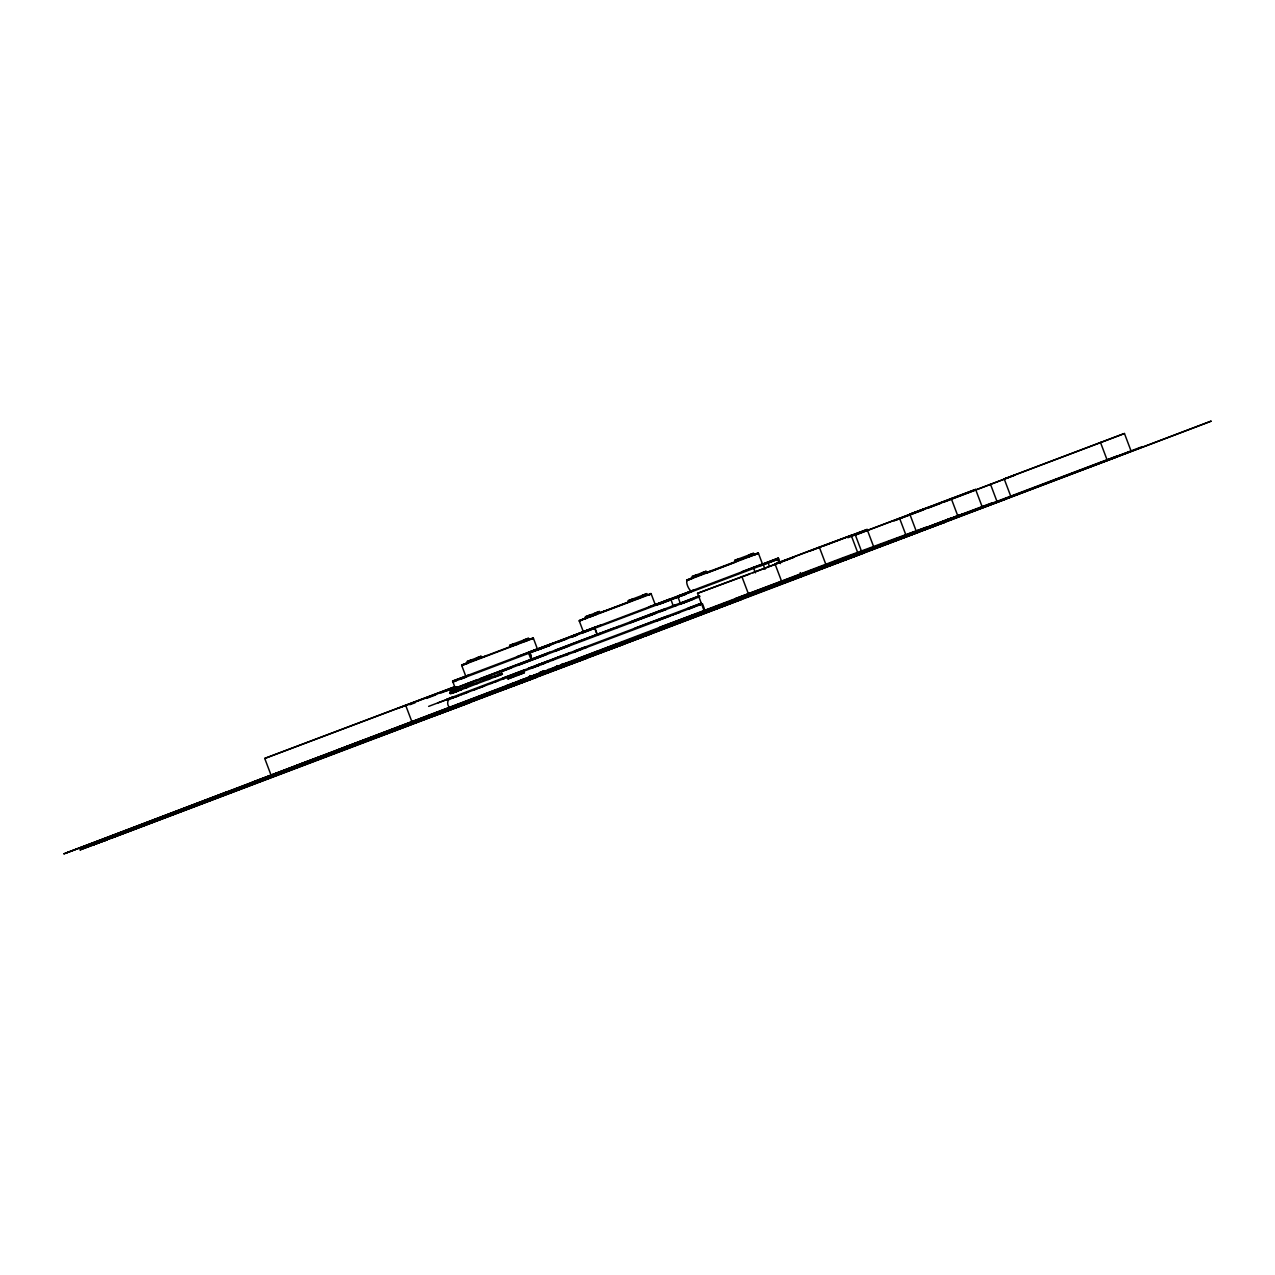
<?xml version="1.0" encoding="UTF-8"?>
<svg xmlns="http://www.w3.org/2000/svg" width="1275" height="1275" viewBox="0 0 1275 1275"><rect width="100%" height="100%" fill="white"/><g stroke="black" fill="none" stroke-linecap="round" stroke-linejoin="round"><path stroke-width="1.5" d="M511.658 684.611L510.016 685.153L512.056 684.42M526.416 679.033L528.806 678.157M524.79 679.575L533.014 676.531L530.352 677.455M539.182 674.523L552.442 669.391L544.712 672.068M584.89 631.061L583.328 631.683L579.312 621.068L581.512 620.208M504.278 687.639L499.083 689.265L501.171 688.5M469.503 674.682L465.757 676.148L461.741 665.534L464.004 664.705M535.627 649.644L537.413 649.007L533.444 638.377L527.42 640.592M537.413 649.007L536.106 649.469M691.719 590.835C690.285 592.955 683.145 579.392 688.946 579.695M757.063 553.956L758.466 553.398L762.482 564.012L760.649 564.666M690.779 591.154L694.54 589.703M502.095 688.357L500.693 688.819C508.534 685.727 495.082 691.002 498.318 689.663M541.684 673.391C544.76 671.67 543.867 673.997 543.628 670.873M503.115 687.783L507.083 686.619L505.155 687.384M524.822 679.655L526.83 678.858L524.2 679.814M579.79 620.909L580.938 620.479M648.688 606.996L655.222 604.573L651.206 593.959L649.389 594.628M540.6 673.885L544.17 672.483L543.198 671.319M203.649 801.337L189.64 806.692L204.112 801.385M195.697 804.429L194.326 804.955L197.466 803.664L159.439 818.152M205.514 800.796L211.762 798.485L200.047 802.676L202.024 801.879M200.94 802.342L209.116 799.473M205.036 800.748L198.852 803.075M210.232 798.979L213.658 797.544L210.598 798.74M205.737 800.78L226.695 792.779M205.976 800.381L203.347 801.592L226.599 792.811M239.684 787.631L240.672 787.233L225.675 792.954L228.177 792.189M227.269 792.572L235.285 789.305L233.102 790.149M245.661 785.304L239.445 787.695L248.306 784.316M247.876 784.571L256.833 781.256L242.266 786.595M254.904 781.942L251.287 783.217M255.271 781.862L257.901 780.73M260.897 779.678L271.049 775.742M273.838 774.658L270.236 775.981L283.847 770.833L276.516 773.654M279.719 772.443L281.185 771.869M288.405 769.112L291.13 768.108L280.245 772.22L286.827 769.861M296.023 766.179L306.653 762.147M335.325 751.405L307.147 762.02L315.499 758.944M326.99 754.449L330.321 753.27M331.691 752.76L339.787 749.684L336.584 750.8L337.556 750.561M338.608 750.019L345.095 747.612M364.331 740.297L360.427 741.715L368.443 738.783M368.985 738.512L374.053 736.567M462.857 703.258L453.645 706.844L461.789 703.657M465.726 702.589L464.658 703.003L467.208 702.015M548.377 670.363L544.999 671.606M566.817 663.43L562.913 664.913M579.854 658.522C589.066 654.952 571.2 661.741 574.945 660.338M607.665 647.907L608.653 647.525M610.566 646.887L609.195 647.397L614.407 645.485M617.594 644.162L621.164 642.951L615.458 644.959M619.459 643.62L620.734 643.142M633.308 638.393L636.512 637.165M645.246 633.834L658.028 629.085M646.616 633.372L654.712 630.456L648.433 632.974M663.191 627.125L668.196 625.133M677.392 621.626L682.077 619.953M691.719 616.223L694.014 615.347L692.245 616.16M692.325 616.048L705.346 611.267M786.436 581.241L788.842 580.3L787.998 580.603M792.668 578.244L795.727 577.001M804.254 573.846L809.88 571.981M812.111 571.136L813.211 570.722L810.868 571.582L819.634 568.283L815.681 569.829M808.86 572.061L814.932 569.798L812.287 571.041M810.9 571.567L821.945 567.518M817.849 569.048L819.219 568.443M824.447 566.451L822.471 567.2L824.463 566.451M828.049 564.666L827.156 565.112L833.579 562.96M826.869 565.558L828.208 565.128L822.773 567.088M827.602 565.239L829.627 564.474M833.021 562.881L842.95 559.183L652.163 631.603M830.057 564.411L1116.725 456.099M836.48 562.02L839.811 560.681M834.392 562.259L842.185 559.741M841.628 559.948L842.918 559.454L836.974 561.813M844.464 558.944L853.947 555.278M850.218 556.346L847.062 557.892L868.562 549.748M855.111 554.37L851.365 555.948L857.039 554.051M861.741 552.314L859.78 553.079L861.008 552.569M886.954 542.401C883.097 543.995 890.221 541.062 887.177 542.337M892.181 540.361L900.548 537.221L895.448 539.182M889.998 541.556L905.664 535.755M901.266 536.918L908.087 534.815M904.82 535.596L912.262 532.807M930.67 526.734L905.935 535.548L909.585 534.193M921.666 529.523L931.467 525.842M939.069 523.069L932.009 525.587M949.014 519.164L941.795 521.921L946.496 520.168M950.401 518.734L956.633 516.343M955.389 516.789L953.206 517.602M955.772 516.598L957.955 515.753L954.481 517.204M500.772 673.806L502.286 673.28L501.234 673.646M454.585 697.282C443.78 696.485 446.84 713.219 455.669 706.031M533.428 638.377L532.312 638.823M757.127 553.876L758.466 553.398L754.8 554.737M502.477 674.204L498.923 675.495M416.734 720.518L422.376 718.319M445.134 709.936L447.477 709.123M587.217 656.179L591.584 654.394M459.924 704.294L457.215 705.091M450.107 708.167L455.271 706.191M724.694 604.35L724.296 604.318M577.639 659.828L581.607 658.362M509.633 685.472L507.02 686.524L510.606 685.137M544.186 672.483L543.373 672.817M686.603 580.109L758.306 552.952L752.983 555.008M687.687 580.221L686.779 580.555L689.504 579.488M457.04 705.457L364.841 740.169M676.26 622.71L672.849 623.905M742.783 596.572L718.032 605.896A291.003 1.02 -20.7 0 0 708.9 609.338L679.432 620.479L680.133 621.228M679.878 621.244L684.038 619.746L668.259 625.547M712.502 608.749L713.41 608.446M684.038 619.746L683.241 620.064M463.032 665.072L461.741 665.534L467.861 663.175M418.758 719.706L415.746 720.742M537.827 674.65L541.795 673.2L538.098 674.73M634.36 638.345L635.38 637.994M489.361 693.17L486.795 694.046M505.649 687.018L512.964 684.133M576.013 660.45L574.037 661.167M450.41 693.871L455.159 692.022M505.139 687.129L503.529 687.735M529.173 678.013L532.408 676.69L527.707 678.507L568.012 663.861M194.278 804.876L193.29 805.258L196.812 803.856M195.282 804.509L201.928 802.118M200.063 802.676L201.37 802.357M202.279 801.8L205.546 800.541M198.47 803.218L213.371 797.64M205.307 800.907L211.475 798.325L208.351 799.792M223.906 793.815L212.574 798.102M216.081 796.827L221.197 794.883M225.627 792.986L227.03 792.428L221.499 794.596L223.81 793.719M231.604 790.771L233.644 789.91M236.226 788.89L239.254 787.807M230.106 791.456L232.417 790.612L230.6 791.265M235.269 789.496L237.819 788.508L232.353 790.627M239.78 787.631L243.892 786.085M243.525 786.197L239.796 787.583L241.294 787.01M251.573 783.264C258.857 780.077 241.326 787.233 247.207 784.874M253.597 782.467L259.016 780.3L257.789 780.89M262.873 778.929L265.567 777.893M269.264 776.411L270.603 775.917M270.794 775.742L274.205 774.515M271.495 775.487L279.544 772.475M280.691 772.156L282.189 771.598M302.334 763.884L306.733 762.147M305.187 762.705L310.128 760.984M299.992 764.665L305.251 762.689M307.02 762.02L309.299 761.175L308.327 761.653M347.692 746.576C350.944 745.365 333.205 752.043 342.895 748.409M341.971 748.776L344.553 747.788M354.96 743.819L349.35 745.955L356.123 743.357M360.697 741.62L364.554 740.185M397.083 727.818L399.33 727.101M399.25 727.133L397.322 727.77M421.627 718.622L417.913 720.12M459.558 704.198L461.343 703.513M467.383 701.25L466.65 701.505M470.889 699.991L476.436 697.903M483.05 696.198L487.783 694.317M502.844 688.787L526.129 680.197M552.888 668.674L557.334 666.937M548.346 670.698L549.939 670.076M559.837 666.028L563.917 664.498M558.562 666.889L557.733 667.16L566.339 663.893M565.271 663.94C559.884 666.012 573.192 661.024 569.048 662.57M570.562 661.948L576.109 659.94M580.986 658.107L576.635 659.669M598.357 651.525L589.162 654.983L600.366 650.808L598.788 651.366M610.948 646.839L597.672 651.748M617.068 644.369L617.769 644.226M629.834 639.683L647.62 633.022M653.278 630.79L660.211 628.24L658.522 628.91M656.179 629.627L658.474 628.766L657.262 629.212M658.681 628.846L659.733 628.463M664.562 626.567L666.251 625.834M666.347 625.961C662.506 627.029 671.527 624.208 665.502 626.248M675.798 622.248L678.013 621.499L668.706 624.989M681.456 620.272L679.91 620.798L687.926 617.658M684.022 619.57L685.281 619.108M704.533 611.506L696.054 614.757L697.043 614.391M702.605 612.255L703.752 611.825M722.909 604.589L717.188 606.741L722.017 604.94M730.687 601.529L726.654 603.059M735.133 599.856L737.03 599.154M739.883 598.182L746.752 595.553M784.396 581.336L779.089 583.36M773.877 585.719L776.921 584.827M795.313 577.224L791.44 578.675M895.847 539.405L775.2 585.257M806.23 573.352L807.218 572.953L801.337 574.929L807.362 572.682M804.174 573.877L803.33 574.196M788.667 580.364L786.308 581.288M797.082 576.826L798.899 576.141M802.485 574.754L804.796 573.941L803.887 574.276M805.768 573.511L806.692 573.176L805.163 573.798M814.645 569.893L822.646 566.849L820.925 567.518M791.743 579.312L789.767 580.093M820.223 567.773L825.961 565.558M827.746 564.793L826.79 565.255L890.444 541.062L885.137 543.469L886.89 542.736M793.066 578.101A350.8 1.227 -20.7 0 0 827.587 565.016L830.726 563.821M832.049 563.327L836.703 561.398L835.157 561.972M818.056 568.969L817.371 569.176M841.675 559.486L844.99 558.338M850.951 556.139L849.819 556.793L855.748 554.609M843.492 558.785L840.56 560.394M852.051 555.693L853.389 555.167M848.146 557.494L849.517 556.952L848.592 557.287M858.234 553.653L863.446 551.246L860.338 552.824L862.187 551.884M861.342 552.139L856.8 553.732M872.339 548.011L876.371 546.417L874.825 546.991M881.184 544.568L992.205 502.812M888.771 541.763L891.847 540.536M896.5 538.767L895.735 539.07M900.341 537.301L897.998 538.257M896.277 539.182L892.372 540.664M892.293 540.823L898.763 538.289L892.819 540.52M898.572 538.433L903.624 536.408L901.728 536.775M907.577 534.942L906.796 535.229M922.638 528.854L917.888 530.99M927.26 527.452L931.372 525.906M947.421 519.754L948.425 519.387L936.647 523.866M952.345 517.921L953.827 517.379L952.011 518.144M957.796 515.817L954.194 517.236M439.875 711.673L440.56 711.354M460.355 703.88L458.984 704.406M468.562 700.947L466.411 701.601M506.127 686.667L507.259 686.237M529.81 677.758L531.245 677.2M540.329 673.806L539.723 673.997M562.307 665.63L560.952 666.012L561.733 665.709M93.33 844.879L174.946 812.382L63.75 853.899L842.855 557.781L926.622 527.005M467.718 701.218L465.901 701.808M548.043 670.985L546.258 671.59L547.708 671.08M654.442 630.663L658.92 628.878M663.574 627.125L666.092 626.009L663.797 626.87M450.649 692.755L449.661 693.154L452.689 692.054L449.884 693.074L450.713 692.787M451.876 707.45L449.151 708.741M510.271 685.121L512.247 684.356M532.854 676.611L531.866 676.945M617.1 644.975L616.255 645.309M622.216 642.855L617.977 644.56M650.298 632.129L651.653 631.603M581.671 659.558L583.552 658.872M678.587 621.817L676.435 622.646M878.156 546.959L879.591 546.417L878.523 546.832M588.572 656.227L593.895 654.171M452.258 698.238L453.278 697.839M215.65 796.732L210.837 798.74L222.328 794.373L220.177 795.058M216.575 796.477L217.913 795.871M245.406 785.448L251.398 783.217M257.375 781.049L266.061 777.782M277.966 773.112L278.954 772.857L278.125 773.048M287.64 769.558L297.649 765.653M296.071 766.339L290.19 768.522M314.957 759.119L314.128 759.326L316.933 758.29M323.834 755.756L321.714 756.553M332.679 752.377L331.277 752.919L333.444 752.107M337.094 750.592L331.882 752.585M391.664 729.985L390.628 730.384L393.162 729.443M413.243 721.778L412.431 722.096L413.929 721.538M418.328 719.865L419.618 719.371M526.177 678.348L543.851 671.606L526.017 678.268M540.823 673.2L536.855 674.714L545.588 671.431M491.831 692.883L485.791 695.098M538.305 674.539L537.189 674.985M555.151 667.813L553.621 668.339M561.924 665.263L561.207 665.518M556.107 667.447C554.386 668.052 565.016 664.004 570.212 662.139M571.949 661.438L572.873 661.087L569.463 662.41M498.541 690.444L500.693 689.616M509.203 686.476L507.211 687.257M513.682 684.755L512.566 685.185M518.351 683.081L515.785 684.085M588.253 655.573L587.026 656.131L588.508 655.701M528.073 679.479L523.754 681.137L531.611 678.188M532.552 677.774L539.07 675.336M644.783 634.01L643.11 634.663L644.64 634.105M598.007 652.657L597.13 653.007L599.25 652.178M674.634 622.742L679.83 620.877M675.798 622.264L677.886 621.547M686.54 618.343L686.093 618.487M685.424 618.694L700.867 612.797M709.043 609.848L706.222 610.884M701.648 613.227L679.718 621.387M733.173 600.716L732.296 601.051L733.667 600.557M736.583 599.33L736.105 599.489M746.927 595.489L744.393 596.477L746.305 595.776M745.142 596.094L746.082 595.823M745.732 595.983L744.6 596.429M787.01 580.348L786.053 580.715M795.202 577.256L796.206 576.858M813.02 570.754L815.028 570.021L813.466 570.594M818.502 568.809L817.705 569.096M830.328 564.219L829.308 564.602L832.83 563.008M852.911 555.342L854.298 554.705M868.259 549.382L869.614 548.999L865.964 550.37M850.298 556.761L848.847 557.334M882.396 544.122L878.73 545.859M890.237 541.158L886.109 543.054M895.13 539.66L894.683 539.803M897.584 538.417L898.668 538.337M921.331 529.715C913.84 532.456 927.531 527.356 922.765 529.173M928.806 526.878L924.566 528.424M935.228 524.503C933.603 525.093 938.751 523.037 934.208 524.806M935.738 524.168L938.655 523.18M942.863 521.587L941.922 521.889M538.624 674.634L537.046 675.24M583.552 657.358L585.942 656.498M598.517 652.131L574.706 661.151M649.485 594.15L651.047 593.512L582.834 619.236L586.5 617.865M451.063 692.596L454.824 691.146M188.397 807.171L183.871 808.796L192.541 805.545M196.159 804.111L200.781 802.453L199.808 802.852M210.088 798.851L210.805 798.564M206.614 800.381L206.996 800.222M258.602 780.443L267.368 777.113L261.949 779.28M258.952 780.316L261.232 779.423M278.38 772.969L275.575 774.005M317.491 758.147L320.137 757.079L317.826 757.94M343.342 748.234L344.808 747.676M376.619 735.739L380.253 734.352L375.679 736.042M441.325 711.45L444.146 710.366M482.444 695.656L480.5 696.357M456.402 706.047L459.143 704.995M466.777 702.222L475.559 698.907M479.878 697.25L478.029 697.967M555.119 668.116L554.482 668.371M569.893 662.267L567.359 663.159M483.464 695.991L481.488 696.788M490.572 693.313L496.278 691.162M658.745 628.798L660.434 628.192M556.171 669.024L555.358 669.343M609.817 648.226L607.075 649.214M752.186 593.497L750.003 594.341M770.275 586.691C769.478 586.962 769.048 587.201 774.77 585.034M789.926 579.232L791.01 578.818M765.239 588.97L768.012 587.998M820.271 567.646L819.522 568.012L820.733 567.439M828.463 564.538L830.041 564.012M773.622 586.038L774.435 585.719M782.595 582.42L781.463 582.85M805.959 573.431L808.047 572.666M837.452 561.223L836.368 561.637M846.058 557.956L844.13 558.673L847.317 557.478M860.705 552.41L861.82 551.995M870.889 548.425L869.183 549.031M887.703 542.082L888.261 541.891M902.748 536.329L911.737 532.966L905.202 535.452M854.935 554.928L856.896 554.242M876.738 546.29C871.494 548.824 881.678 544.744 876.355 546.784M883.097 544.218L881.949 544.664L884.675 543.628L879.622 545.525M906.621 534.894L901.839 536.727M916.247 531.229L912.709 532.567L917.554 530.719M914.159 532.042L910.844 533.301L918.446 530.384M913.729 532.631L916.438 531.532M963.47 513.809L958.354 515.626M589.99 615.012L585.273 616.829L599.505 611.426L594.772 613.259M632.751 598.931L628.033 600.764L647.015 593.576L642.281 595.393M531.723 638.536L533.253 637.946L465.136 663.749M581.336 619.762L579.169 620.622L595.919 614.215M601.003 612.367L604.541 611.012M649.134 594.788L651.206 593.975L648.29 595.027M570.993 636.432L594.628 627.316L597.608 635.205M654.25 605.067L670.65 598.74L673.216 605.848M571.901 637.102L577.161 635.062M582.229 633.101L594.963 628.192M656.386 605.258L671.319 599.553M595.855 634.934L599.569 633.516L599.903 634.392M618.566 626.376L616.303 627.236L616.638 628.129M671.877 606.374L675.575 604.94L675.83 605.864M451.972 693.249L455.016 692.197M199.187 803.154L197.816 803.696L198.565 803.298M215.746 796.748L216.862 796.492M232.703 790.245L231.875 790.564M262.331 778.977L260.355 779.774M309.921 760.952L314.734 759.199M339.787 749.541L341.302 749.031M340.09 749.588L338.321 750.146M438.712 712.454L439.859 712.008M449.087 708.438L445.708 709.569M435.986 713.49L441.214 711.546M439.222 712.279L443.302 710.828M444.848 710.032L447.86 708.932M441.819 711.291L455.812 705.904M441.485 711.53L439.508 712.311M474.969 699.146L472.993 699.927M542.337 673.216L543.453 671.224M558.163 667L562.084 665.55M599.792 650.872L604.43 649.246L603.202 649.724M565.67 664.195L535.612 675.511M621.961 642.951L623.092 642.504M657.215 629.356L658.713 628.702M572.778 662.092L627.714 641.086M542.002 674.363L540.951 674.778L547.326 672.276M601.29 651.382L656.211 630.376M629.786 640.656L684.723 619.65M696.23 615.012L697.122 614.678M752.792 593.321L753.653 592.987L751.023 593.959M743.118 597.465L741.923 597.895M757.047 592.078L755.501 592.604M796.748 577.129L794.166 577.942L798.788 575.886L794.676 577.416M803.664 574.085L801.688 574.738M764.458 589.273L766.928 588.492M844.417 558.88L841.564 559.693M851.206 556.028L854.728 554.513M751.899 594.517L763.757 589.942M774.084 585.639L780.3 583.456L779.439 583.775M830.2 564.251L835.396 562.068M874.028 547.357L870.028 549.143M802.565 575.264L808.748 573.001M882.332 544.505L883.192 544.138M755.916 592.445L813.769 571.072L812.908 571.391M934.957 524.487L937.013 523.69M581.974 620.033L586.612 618.248M585.974 630.647L600.637 625.069M452.003 690.397L450.187 691.066L449.852 690.173L476.834 679.878M450.187 691.066L453.231 689.918M451.621 690.508L455.828 688.914M456.083 696.756L462.379 694.301M199.92 802.788L201.227 802.31M202.247 802.055L204.271 801.035M210.311 798.772L214.041 797.544M252.482 782.802L251.032 783.328M293.505 767.168L294.35 766.96L284.405 770.61L291.752 767.933M293.075 767.343L290.302 768.411M370.435 737.986L370.595 737.906M416.909 720.726L415.507 721.268L417.515 720.534M488.755 693.297L489.488 693.026M499.051 689.361L500.82 688.596M546.704 671.001L547.867 670.554L542.289 672.594M549.605 669.917L553.366 668.498M448.21 708.788L447.589 709.314M452.035 707.593L453.804 706.908M507.068 686.317L509.522 685.615M565.383 663.924L567.805 663.064M590.803 654.362L592.524 653.756M502.509 688.404L503.513 688.022M554.705 668.291L551.071 669.758L551.852 669.582M560.171 666.315L562.45 665.454M608.812 647.604L608.016 647.923M619.873 643.461L624.75 641.596M625.69 641.229L626.551 640.895L613.594 645.835M572.045 662.076L570.754 662.57L620.782 643.54M595.234 653.039L596.078 652.704L594.628 653.278M631.683 639.014L632.958 638.504L624.224 641.787M638.233 636.512L639.094 636.177L635.125 637.739M665.247 626.344L666.188 625.866M595.903 653.135L591.552 654.808M621.865 643.094L619.969 643.827L621.722 643.19M711.466 608.908L717.427 606.693M728.105 602.533L729.778 601.959M521.061 682.029L522.575 681.456L516.072 683.99M733.077 600.78L736.297 599.569M545.955 672.849L547.628 672.164M679.575 621.467L682.093 620.495M692.293 616.574L693.186 616.223L692.437 616.526M704.326 611.968L705.218 611.617L702.828 612.51M739.978 598.485L740.823 598.166L735.882 599.951M759.119 590.899L759.98 590.58L489.712 692.405M769.988 586.803L762.354 590.038M795.6 577.113L796.987 576.523M828.591 564.458L826.901 565.239M579.663 660.322L577.479 661.167L649.915 634.328M766.418 588.604L767.12 588.333M823.666 566.482L825.18 565.925L822.184 567.024M842.616 559.119L839.093 560.617M861.199 552.171L864.243 551.087L862.729 551.661M829.419 564.554L831.714 563.709L830.599 564.124M838.456 561.271L839.747 560.761L838.966 561.048M875.845 546.927L874.969 547.262L875.973 546.895M795.839 577.734L797.353 577.145L794.213 578.372M874.06 547.692L865.183 551.007M898.397 538.385L900.788 537.572L898.987 538.162M913.282 532.759L917.283 531.245M820.335 568.682L821.833 568.092L817.849 569.574M530.703 638.934L529.428 639.428M464.738 664.434L465.773 663.972M689.217 579.583L690.795 578.993M756.011 554.354L753.908 555.151M454.235 689.504L458.681 687.815M457.693 688.181L466.937 684.675M652.099 614.773L651.828 613.865L649.565 614.741L649.899 615.634M454.458 691.289L456.785 690.397M456.546 690.492L458.442 689.759M454.665 692.213L458.777 690.636M455.797 691.783L457.024 691.321M535.867 665.598L540.727 663.749M457.821 696.038L447.732 700.007M456.625 696.501L458.888 695.64M536.201 666.49L547.867 662.044M543.325 663.797L545.317 663.032M181.48 809.705L180.078 810.247L184.508 808.589M187.808 807.33L193.417 805.163M193.051 805.433L194.995 804.589M206.136 800.557L203.522 801.417M232.162 790.468L234.409 789.623M257.534 780.938L261.295 779.567M315.387 758.832L316.28 758.498M269.105 776.507L276.404 773.622M274.683 774.371L271.989 775.343M297.872 765.478L294.111 766.913M311.132 760.553L312.343 760.012M332.074 752.601L333.157 752.202M349.398 745.923L350.227 745.588M362.196 741.094L363.232 740.679L362.02 741.158M511.482 683.783L514.335 682.699M264.403 778.419L263.877 778.595M320.28 756.983L323.531 755.868M391.329 730.081L390.58 730.4L392.031 729.874M404.828 724.949L406.231 724.391L404.701 724.917M411.809 722.24L412.988 721.809M412.654 721.953L424.017 717.682M418.869 719.626L396.668 728.041M419.268 719.498L424.989 717.331M430.121 715.514L426.806 716.837L436.082 713.235M431.954 714.701L432.751 714.335L431.508 714.877M416.734 720.789L419.873 719.594M430.01 715.45L429.372 715.689M431.396 714.908L434.424 714.096M436.273 713.41L437.261 712.789M438.074 712.486L437.134 712.837M443.971 710.127L448.577 708.613M468.451 700.899L459.653 704.438M500.661 688.659L504.151 687.321M555.804 667.558L554.657 667.972M419.14 719.881L425.276 717.538M448.529 708.932L449.565 708.533M449.182 708.39L454.856 706.493M465.821 702.079L456.753 705.457L459.797 704.326M498.908 689.504L502.589 688.213L500.007 689.217M520.853 681.328L524.121 679.862L522.224 680.643M523.403 680.181L525.236 679.4M541.333 673.375L543.357 672.594M546.162 671.702L549.892 670.156M561.669 665.869L557.94 667.112L563.343 665.136M597.21 651.955L599.202 651.254M608.303 647.732L606.135 648.465M609.705 647.254L607.872 647.843M460.387 704.501L464.036 703.131M501.394 688.835L495.991 690.907M538.018 674.873L548.33 671.001M553.637 668.897L557.701 667.383M558.147 667.08L559.725 666.49M597.194 652.242L600.923 650.983M601.704 650.553L603.282 649.947M631.252 639.173L629.547 639.779M664.944 626.455L667.032 625.531M740.775 597.337L736.105 599.123M501.41 689.281L490.03 693.616M644.704 634.504L646.473 633.834M662.171 627.651L659.749 628.384M687.623 617.913L690.317 616.749M709.155 609.801C706.398 610.868 713.378 608.223 704.868 611.378M711.179 609.02L712.374 608.558L709.904 609.53M729.252 602.087L727.403 602.852M730.942 601.545L734.448 600.238M739.117 598.437L737.811 598.867L738.655 598.628M744.377 596.381L745.365 595.999M654.888 630.711L653.278 631.316M661.486 628.192L658.984 629.133M660.593 628.527L658.872 629.181M666.363 626.376L663.877 627.316L666.952 626.073M664.514 627.077L665.63 626.647M690.668 617.068L691.608 616.702L689.711 617.403M694.158 615.857L693.026 616.287L694.222 615.857M729.093 602.246L730.336 602.087L728.264 602.469M758.832 591.01L756.489 591.919L757.334 591.616M763.008 589.417L761.876 589.863L765.127 588.636M775.885 584.508L773.75 585.337L775.104 584.842M797.656 576.332L800.333 575.599M807.043 572.73L808.414 572.22L805.768 573.24M811.187 571.152L809.051 571.981L811.235 571.535M813.211 570.467L811.729 571.041M861.788 551.884L862.378 551.629M871.988 547.947L884.818 543.054M528.599 679.256L531.133 678.284L524.057 680.93M723.786 604.701L720.088 606.103L722.574 605.115M732.774 601.194L731.707 601.609L732.854 601.194M739.691 598.597L741.444 598.102M757.589 591.839L756.123 592.365M769.733 587.329L770.817 586.914L767.837 588.062M776.953 584.508L773.447 585.926M783.95 581.878L786.611 580.476M789.177 579.838L788.476 580.125M794.931 577.687L796.142 576.906M812.558 570.929L814.852 570.084M814.199 570.403L815.888 569.383M823.204 566.69L819.442 568.076M824.782 566.036L821.355 567.343M830.997 563.933L832.734 563.056M842.44 559.342L843.62 558.785M740.408 598.501L742.209 597.8M783.982 582.181L781.989 582.962M842.966 559.422L842.233 559.438M856.625 554.386L859.446 553.207M866.49 550.242L861.709 552.314M892.181 540.712L881.121 544.919M944.424 520.885L943.086 521.379L943.978 521.077M953.748 517.379L949.923 518.909M800.397 576.109L798.405 576.89M808.477 573.128L806.501 573.909M871.733 548.537L873.439 547.867L869.438 549.063M886.858 542.799L888.563 542.13L887.528 542.512M890.062 541.604L891.289 541.062L885.264 543.389M904.31 536.153L906.445 535.388M957.334 516.056L961.063 514.622M466.331 663.255L461.598 665.072L467.224 663M482.141 657.39L483.002 657.071M467.272 663.398L512.741 646.122M586.532 618.279L591.186 616.51M692.899 578.181L748.138 557.223M693.106 578.117L689.759 579.456M735.85 562.02L706.477 573.176M455.605 689.058L452.593 681.105L778.372 558.099L780.459 563.614M535.691 649.772L583.966 631.555M761.637 564.442L778.372 558.099M549.429 645.469L452.928 681.982L456.131 680.802M537.875 649.947L550.8 645.038L531.229 652.258M666.968 601.194L668.722 600.541M760.808 565.67L768.092 562.897L769.255 566.004M767.55 563.215L778.706 558.976L546.497 646.441M704.23 611.012L801.226 574.69L704.23 611.012L697.553 593.321L794.532 557L752.84 572.842M857.868 553.015L781.718 581.639L775.025 563.948L819.315 547.118L851.19 535.325L857.868 553.015L735.038 598.692M814.948 569.622L873.805 547.118L867.128 529.444L775.025 563.948M610.964 647.668L271.416 776.108L264.738 758.434L453.98 687.018M822.71 546.306L867.128 529.444M455.271 686.603L264.738 758.434M847.843 537.731L923.977 509.044L855.222 535.149M940.424 523.021L916.502 531.866L909.824 514.176L975.598 489.425L982.292 507.115L957.892 516.136L951.214 498.445M446.776 690.317L456.004 686.811M933.746 505.33L975.598 489.425M409.785 704.724L415.347 702.621M426.456 698.397L435.731 694.875M446.696 690.699L455.972 687.193M944.106 502.015L1014.422 475.288L894.189 520.726L916.343 512.534M1010.9 496.628L1004.206 478.938L1124.454 433.5L1131.132 451.191L900.867 538.417L924.869 529.539M918.191 511.849L923.738 509.745M927.435 508.342L940.392 503.418M1124.454 433.5L1004.206 478.938M455.271 688.181L549.764 652.274M465.343 685.265L469.726 683.607M680.292 603.187L698.764 596.174M464.769 685.567L490.7 675.718M501.457 671.638L511.02 668.004M518.415 665.199L538.162 657.693M538.464 657.581L547.389 654.187M470.73 683.416L466.777 684.914L470.395 683.591M680.754 604.031L693.664 599.123M458.092 689.887L465.869 686.938M458.347 690.811L460.833 689.855M459.765 690.269L477.201 683.655M428.639 706.382L452.816 697.202M532.042 667.064L560.363 656.29M555.135 658.33L700.867 603.378M438.233 702.828L452.322 697.521M461.375 694.684L476.977 688.771M538.464 665.63L521.969 671.877M541.062 664.642L543.07 663.861M532.376 667.941L535.133 666.889M536.711 666.315L539.15 665.391M547.389 662.219L553.302 659.972M695.799 606.342L696.756 605.96M541.684 671.622L543.373 670.969L544.011 672.706M542.544 671.574L543.788 671.096M65.806 853.118L227.253 791.727M541.349 672.308L539.787 672.897L540.249 674.124M542.385 671.909L543.278 671.574L543.485 672.897M113.236 835.364L307.147 761.51M312.534 760.043L311.291 760.458L312.534 759.916M316.774 758.306L316.12 758.689M325.045 755.23L327.723 754.194L322.352 756.202M515.929 682.093L517.57 681.456M539.612 673.232L541.445 672.547M166.18 815.873L342.465 748.521M431.428 714.908L432.002 714.685M447.318 709.123L445.087 709.808L450.936 707.498M455.191 705.92L456.243 705.505M560.681 665.741L559.231 666.299M182.548 809.29L186.373 807.888M186.963 807.617L182.325 809.434L190.708 806.183M192.222 805.72L190.437 806.39M201.848 802.055L203.076 801.577L201.466 802.134M213.308 797.783L214.391 797.369M223.523 794.006L220.655 794.915M221.962 794.373L224.575 793.385M225.324 793.273L227.619 792.333M224.846 793.321L226.918 792.604M234.09 789.942L231.938 790.771M234.058 789.767L237.612 788.428M238.999 787.934L237.564 788.476M243.206 786.277L246.123 785.241M252.275 782.818L254.044 782.324M255.064 781.734L255.813 781.447L254.888 781.83M263.59 778.738L261.2 779.647M264.355 778.212L384.173 732.854M405.609 724.678L379.408 734.607M424.83 717.379L428.017 716.183M452.243 707.211L457.454 705.202M470.794 700.182L472.117 699.672M491.13 692.341L492.166 691.942M509.936 685.36L518.256 682.221M513.251 683.974L514.893 683.352L505.012 687.145L510.94 684.882M526.814 678.874L524.997 679.591L525.794 679.224M539.452 674.427L542.688 673.2M544.298 671.925L545.174 671.59M549.86 669.789L551.007 669.343L548.633 670.283M582.006 657.693L583.297 657.199M587.345 655.717L590.755 654.394L589.576 654.824M605.545 648.72L606.645 648.306M609.131 647.445L610.932 646.664M611.267 646.664L612.717 646.122M614.008 645.628L615.108 645.214M614.789 645.246L616.925 644.512L614.614 645.373M651.031 631.571L649.915 632.018M731.754 600.78L734.687 599.664M229.5 791.727L228.99 791.871M430.631 715.562L443.652 710.765M453.438 706.764L450.155 708.31L453.294 707.035M463.399 703.003L470.873 700.198M488.006 693.584L467.909 701.25M521.985 680.722L527.292 678.73M534.942 676.053L554.306 668.642L552.681 669.295M558.705 666.825L555.788 668.1M560.235 666.203L562.275 665.646M587.504 655.956L587.95 655.701M627.157 640.958L628.304 640.512M645.74 633.643L646.792 633.245M657.135 629.547L665.486 626.121M666.586 625.786L670.156 624.479M673.742 623.124L675.862 622.327M677.599 621.562L685.042 618.758L683.145 619.475M694.859 615.156L695.736 614.853L693.441 615.713M698.684 613.737L701.075 612.845M722.606 604.589L719.753 605.689L724.136 604.175M727.069 603.027L726.049 603.314L742.098 599.138L608.494 649.883L593.273 652.784L608.51 649.883L596.588 651.445M739.181 598.326L738.082 598.74L740.393 597.895M906.238 534.99L905.218 535.388M271.416 776.108L823.012 566.817M902.923 536.313L903.401 536.137M907.975 534.448L909.569 533.811M911.003 533.237L912.231 532.822M918.478 530.464L919.562 530.049M680.452 621.1L742.433 597.752M694.03 615.889L695.401 615.379M695.289 615.411L699.465 614.056M702.19 612.781L703.338 612.351M725.156 604.015L724.072 604.557M732.089 601.657L734.225 600.812M734.145 600.668L759.948 590.947M757.94 591.696L759.087 591.265M763.773 589.528L761.303 590.468M771.949 586.484L773.558 585.878M790.5 579.344L789.496 579.711L791.169 579.121M796.461 576.778L798.118 576.459M813.514 570.562L815.139 569.941M815.49 569.973L817.243 568.905M829.77 564.427L828.543 564.921L830.376 563.869M721.236 605.131L835.715 561.845M836.033 561.765L837.356 561.239M837.372 561.606L838.392 561.223L835.699 562.195M838.615 561.096L840.783 560.012M840.608 560.41L838.01 561.414M845.947 557.972L850.552 556.171M857.453 553.956L858.537 553.541M863.111 551.469L864.115 551.374M868.769 549.366L951.564 517.841M960.33 515.004L959.183 515.435M404.398 726.16L518.064 683.464M501.649 689.249L494.493 691.895M501.888 689.169L504.82 688.006M535.404 676.77L532.297 677.981L539.357 675.336M581.862 658.984L808.27 572.969M810.82 571.694L808.414 572.618L809.179 572.347M815.92 569.798L816.733 569.495M826.184 565.909L823.395 566.865M1142.336 446.601L79.911 849.963L1211.25 421.101L943.755 522.702M464.451 704.406L379.408 736.504M562.721 667.08L508.98 687.273M877.12 547.326L872.849 548.967L945.285 522.128L940.312 524.009M616.845 646.871L110.797 838.456M618.423 646.298L643.381 636.799M644.959 636.225L912.454 534.592M913.856 534.066L938.735 524.599M512.646 646.154L523.117 642.202M590.5 616.781L593.576 615.602M637.468 598.724L638.44 598.357M705.41 573.081L707.179 572.411M516.566 644.672L517.57 644.289M593.146 615.761L596.62 614.454M516.758 656.737L535.07 649.852M741.779 571.758L760.107 564.873M677.631 597.353L679.208 596.764M480.053 678.651L613.96 628.017M699.608 595.792L555.103 650.25M480.388 679.543L485.839 677.471M485.52 677.615L568.793 646.074M683.878 602.74L687.129 601.529M686.731 601.673L699.927 596.668M464.897 687.305L473.057 684.213M471.734 684.707L476.786 682.81M465.232 688.181L467.495 687.337M528.95 668.227L539.389 664.291M541.253 663.59L548.537 660.817M502.812 678.141L531.404 667.303M538.496 664.626L570.419 652.545M687.815 608.35L701.473 603.187M464.084 693.664L468.116 692.134M503.147 679.017L504.31 678.587M506.637 677.71L507.801 677.264M510.127 676.387L512.454 675.495M513.602 675.065L514.765 674.618M517.076 673.742L518.24 673.312M552.059 660.45L568.108 654.426M689.807 608.605L691.002 608.159M692.197 607.697L694.588 606.788M699.401 604.972L700.597 604.525M515.451 676.053L507.753 679.001L524.471 672.674L516.742 675.638M562.243 664.1L563.63 663.574M252.195 782.26L491.704 691.56M295.673 765.861L318.479 757.207M519.276 680.818L520.981 680.165M524.344 678.89L522.686 679.527L524.503 678.985M550.306 669.04L551.533 668.578M552.617 668.164L554.816 667.335M543.341 672.1L556.729 667.972M563.279 665.486L556.585 667.925L559.311 666.044M560.171 665.709L566.514 664.259M563.438 664.482L565.59 663.669M716.486 606.549L720.997 604.844M722.543 604.27L724.088 603.681M264.913 777.989L269.551 776.236M272.085 775.327L273.503 774.754L272.404 775.2M283.656 770.913L288.166 769.176M287.72 769.335L285.775 770.068M295.178 766.546L299.816 764.777M304.135 763.056L510.781 684.356M540.265 673.407L541.779 672.833M577.033 659.526L580.077 658.41M582.818 657.342L587.807 655.509M662.299 627.316L659 628.734M669.04 624.782L672.116 623.602M724.359 603.92L730.256 601.354M834.073 562.498L831.141 563.662M846.791 557.526L849.278 556.713M864.546 550.896L869.757 548.999M878.81 545.509L880.18 544.983M891.528 540.632L893.233 540.01M234.504 789.592L237.246 788.524M298.988 765.143L300.231 764.681M307.163 762.004L308.582 761.43M312.901 759.932L313.746 759.613M316.822 758.354L314.893 759.151M318.989 757.462L320.933 756.888M321.539 756.553L323.356 755.932M325.316 755.167L329.699 753.509M328.918 753.844L330.082 753.413M347.772 746.544L343.613 748.138M348.314 746.401L349.541 745.939L347.422 746.64M352.665 744.68L355.295 743.723L353.701 744.329M357.287 742.911L359.917 741.954M370.356 738.05L374.165 736.615M373.24 737.03L375.392 736.217M393.322 729.348L396.589 728.153M400.525 726.543L403.043 725.618M411.315 722.399L524.232 679.894M525.523 679.32L530.496 677.392M542.56 672.961L571.582 662.107M572.81 661.119L573.543 660.928M577.734 659.637L584.141 657.215L582.978 657.629M584.715 656.705L585.831 656.29M592.413 654.107L593.226 653.804M602.167 650.377L603.728 649.517M621.419 642.855L623.65 642.01M652.099 631.284L655.924 629.898M834.854 562.211L837.069 561.383M854.17 555.199L856.577 553.956M860.179 552.489L855.222 554.37M863.255 551.39L869.168 549.222M877.726 545.875L879.017 545.381M879.383 545.349L881.36 544.6M896.102 538.863L892.277 540.329L897.042 538.56M909.84 533.683L911.545 533.412M916.582 531.181L918.701 530.32M932.407 525.491L930.16 526.336M942.384 521.65L939.165 522.989L941.556 522.128M204.383 801.13L205.259 800.796M217.547 796.222L219.348 795.377M253.502 782.356L255.685 781.591M257.136 781.017L256.275 781.304L259.973 779.886M271.718 775.614L273.376 774.833M308.04 761.653L310.319 760.745M318.336 757.828L319.722 757.302M337.285 750.624L335.245 751.31L336.345 750.975M366.148 739.612L369.368 738.321M401.29 726.288L402.278 725.873M447.828 708.709L448.928 708.486M452.067 707.115L453.023 706.717M485.759 694.779L491.098 692.755M497.919 689.95L499.784 689.153M515.291 683.288L512.662 684.181M517.156 682.571L541.253 673.63M623.555 642.457L640.433 636.066M842.424 559.725L847.445 557.765M848.895 556.936L843.237 558.992M870.968 548.824L875.702 547.039M881.694 544.744L887.065 542.385M907.975 534.703L910.143 533.954M910.653 533.747L912.278 533.173M923.817 528.758L925.108 528.264M928.742 526.83L929.969 526.352M931.898 525.683L933.794 524.965M942.273 521.746L944.169 521.029M946.082 520.28L951.692 518.208L946.703 520.168M226.217 792.811L230.743 791.153M319.164 757.541L318.224 757.908M420.32 719.467L423.794 718.16M433.691 714.351L435.365 713.713M445.389 710.048L449.151 708.677M453.47 707.051L457.916 705.442M464.706 702.939L466.921 702.111M469.806 700.963L471.368 700.389M477.44 698.206L482.635 696.293M480.181 696.883L488.15 694.222M523.866 680.244L531.532 677.392M553.382 669.248L569.989 662.952L565.654 664.482M575.933 660.593L578.738 659.542M586.978 656.545L589.257 655.685M633.308 638.95L624.463 642.297L631.109 639.795M746.13 596.302L751.087 594.437L749.652 594.963M769.399 587.552L775.28 585.384M897.122 539.006L897.967 538.688M902.222 537.03L903.433 536.536M909.25 534.289L910.047 534.018M937.715 523.531L937.045 523.706M209.929 799.074L208.893 799.505L212.925 797.959M219.173 795.664L220.655 795.042M463.096 703.561L464.849 702.828M597.385 652.848L609.673 648.322M782.404 582.771L783.838 582.213M789.321 580.221L792.333 579.073M796.429 577.527L800.11 576.204M802.852 575.168L805.115 574.276L804.254 574.595M528.727 679.224L534.623 677.057M537.285 676.053L543.166 673.901M808.047 573.32L816.829 570.021M551.852 670.682L545.477 673.312L550.354 671.463M844.257 559.837L840.926 561.08L852.082 556.872M475.559 659.876L476.547 659.51M600.35 612.701L630.009 601.545M596.078 614.662L647.827 595.202M742.257 559.438L743.229 559.072M654.346 605.099L691.082 591.297M656.752 604.685L691.496 591.632M557.892 642.265L566.69 638.966M571.981 636.974L577.256 634.998M659.892 604.031L669.375 600.461M670.028 600.19L678.858 596.875M680.404 596.317L685.918 594.246M555.9 650.967L557.462 650.377M558.37 650.011L656.545 613.084M660.243 611.681L685.488 602.151M476.691 682.842L484.436 679.91M484.102 680.037L492.262 676.977M477.025 683.719L494.206 677.248M524.153 670.044L446.808 699.306L451.86 697.489M473.503 690.094L484.564 685.934M565.319 655.43L578.643 650.441M573.224 652.497L576.013 651.429M657.023 620.877L702.493 603.776L704.294 608.558M479.671 687.751L492.166 683.065M516.423 673.965L524.487 670.937M580.268 649.836L582.149 649.118M583.807 648.497L585.639 647.812M586.165 647.588L670.443 615.905M672.005 615.315L673.582 614.725M675.176 614.12L676.77 613.514M678.38 612.908L679.989 612.303M697.967 605.482L701.776 604.047M881.184 544.568L884.085 543.485M890.062 541.222L886.268 542.975M894.285 539.596L891.4 541.094M908.549 534.161L910.191 533.54M918.08 530.559L919.355 530.081M519.276 680.962L521.029 680.292M704.788 610.964L679.384 620.511L707.498 611.522M705.999 610.518L707.195 610.056M709.522 609.179L710.685 608.749M711.832 608.318L714.143 607.442M830.583 563.853L829.356 564.203M830.886 563.709L832.368 563.502M850.154 556.267L851.413 555.788M854.585 554.752L855.796 554.29M865.119 550.752L862.92 551.565M878.475 545.636L874.443 547.198M880.435 544.855L886.396 542.64L884.308 543.453M889.073 541.636L891.034 540.903M915.211 531.707L911.912 533.221M733.858 600.334L732.057 601.131M746.704 595.632L761.956 590.15M753.031 593.21L754.37 592.716M760.442 590.452L758.402 591.217M776.953 584.157L781.591 582.42M781.272 582.468L787.791 580.093M789.273 579.488L793.656 577.846M798.23 576.093L801.529 574.866M802.373 574.483L806.629 572.889M827.762 564.952L826.853 565.638M846.265 557.924L843.413 559.279M855.206 554.88L857.708 553.812M868.753 549.621L867.303 549.86M877.312 546.114L880.882 544.728M893.408 540.297L896.022 539.309M897.696 538.751L902.349 536.887M901.616 537.285L904.708 535.691M910.748 533.667L912.008 533.237M917.713 531.085L919.068 530.543M924.375 528.503L926.479 527.722M945.683 520.551L947.867 519.658M950.736 518.527L948.377 519.499M957.429 515.992L959.374 515.307M490.11 692.628L728.949 602.198L728.025 602.549M741.158 597.704L742.098 597.337M779.678 583.504L782.276 582.532M792.954 578.404L795.249 577.687M804.78 573.925L797.481 576.698M831.969 563.725L835.348 562.339M840.289 560.57L842.265 559.837M862.346 552.107L860.131 552.952M863.366 551.692L865.884 550.752M878.602 545.939L879.543 545.588M892.675 540.616L893.616 540.249M896.755 539.102L898.253 538.417M902.493 536.966L903.433 536.6M922.877 529.109L919.275 530.081M357.685 742.799L358.546 742.464L355.884 743.468L359.582 742.05M365.67 739.787L366.499 739.452M378.037 734.99L875.941 547.23M229.213 791.568L231.731 790.851M237.134 788.603L238.234 788.189M254.299 782.117L253.39 782.436L258.984 780.475M257.534 780.794L258.745 780.412L257.454 780.858M277.073 773.415L278.46 772.889M286.269 769.925L288.532 769.064M300.39 764.57L301.761 764.06M304.629 762.912L303.227 763.534L341.732 749.397M338.018 750.274L340.138 749.477M343.549 748.027L827.379 566.164M845.389 559.406L918.829 532.169M226.344 792.699L229.086 791.679M247.477 784.651L250.426 783.695M263.367 778.674L258.554 780.475M350.338 745.588L352.091 744.935M369.383 738.48L365.351 739.978M417.435 720.55L418.838 720.024M804.127 574.754L804.923 574.451M811.075 572.061L813.004 571.471M814.757 570.738L815.554 570.435M197.561 803.664L194.629 804.7M223.906 793.592L224.782 793.273M228.767 791.966L229.739 791.424M245.852 785.32L246.728 784.986M459.988 704.724L461.486 704.151M468.642 701.521L470.937 700.66M475.097 699.019L478.699 697.792M505.235 687.958L499.003 690.301M506.988 687.241L510.08 686.077M513.729 684.818L510.637 685.982M515.482 684.101L518.59 682.922M187.25 807.537L189.274 806.772L187.728 807.346M208.718 799.425L210.455 798.692L208.622 799.473M212.017 798.15L213.562 797.752M214.981 797.05L216.511 796.652M219.698 795.361L222.472 794.325M229.675 791.616L231.476 790.771M519.212 682.81L522.304 681.647M541.094 674.618L543.469 673.726M548.027 672.132L543.07 673.997M549.78 671.399L552.888 670.236M549.939 671.638L555.071 669.694M693.074 577.718L686.763 580.061M694.827 577.065L695.752 576.714M749.094 556.872L752.601 555.549M585.528 618.263L581.91 619.618M747.74 557.382L749.716 556.633M522.702 642.361L524.981 641.5M584.89 619.012L585.847 618.646M524.678 641.612L527.579 640.528M592.652 629.069L594.708 628.288L597.035 634.488L594.995 635.253M630.44 621.817L664.275 609.115M630.774 622.71L666.203 609.418M487.544 678.746L489.186 678.125M458.219 689.998L462.761 688.293M491.64 677.216L495.608 675.718M459.701 689.44L453.278 691.847M488.054 679.559L489.696 678.953M494.062 677.312L495.943 676.611M459.829 690.413L461.343 689.839M574.483 650.967L585.831 646.712M634.711 628.304L665.47 616.765M667 616.176L668.546 615.602M688.803 608.94L690.763 608.207M692.739 607.458L694.732 606.725M490.811 683.559L497.712 680.977M574.818 651.844L586.93 647.302M495.162 681.934L518.973 673.025M913.346 532.312L912.39 532.663M869.582 548.887L870.777 548.441M883.416 543.772L886.141 542.736M894.03 539.692L897.536 538.735M901.473 536.918L899.321 538.146M904.023 535.898L905.409 535.357M913.649 532.631L915.88 531.755L914.717 532.169M959.995 515.02L960.856 514.702M961.764 514.415L963.023 513.937M861.565 552.075L863.223 551.756M865.948 550.72L868.514 549.78M868.737 549.206L869.789 549.302M882.571 544.106L883.91 543.548M891.145 541.174L890.125 541.524M905.425 535.723L906.286 535.388L904.437 536.074L907.035 535.213M926.75 527.627L927.865 527.212L927.084 527.483M592.238 653.374L576.714 659.175L616.941 644.034L602.071 649.581M847.923 557.653L849.644 557.016M877.327 546.433L878.347 546.019M514.271 682.842L506.685 685.647L508.327 685.058M667.686 625.467L669.279 624.862M681.727 620.128L683.32 619.538M688.388 617.658L689.329 617.18M690.126 616.925L693.536 615.682M694.556 615.299L695.449 614.964M697.027 614.215L698.827 613.546M742.48 597.194L743.596 596.78M821.052 567.71L822.168 567.295M825.26 566.164L827.172 565.51M837.149 561.733L838.743 561.048M538.656 674.045L539.261 673.933M547.628 670.586L548.744 670.156M580.667 658.139L581.878 657.741M588.046 655.414L588.938 655.063M593.72 653.31L594.772 652.912M621.148 642.982L622.742 642.393M646.728 633.579L648.13 633.053M648.401 632.735L649.995 632.129M756.649 592.349L760.043 591.074M771.359 586.755L772.507 586.325M775.359 585.161L777.001 584.683M796.126 577.352L790.054 579.982M569.272 662.92L570.849 662.331M570.913 662.283L573.415 661.327M576.906 659.908L583.121 657.581M602.406 650.473L617.212 644.927L616.016 645.373M622.742 642.807L656.545 629.946M717.602 606.98L720.343 605.96M768.363 587.998L766.02 588.875M799.967 576.316L803.903 574.722M430.631 715.132L429.133 715.705M442.855 710.526L443.445 710.303M464.467 702.398L466.124 701.712M469.072 700.628L469.917 700.31M486.046 694.413L484.994 694.827M487.958 693.696L489.664 692.915L482.348 695.672M491.305 692.437L503.163 687.767M507.179 686.476L517.124 682.762M517.634 682.539L520.343 681.551M534.878 675.941L539.452 674.22M545.955 671.638L556.458 667.542M564.363 664.753L572.905 661.597M572.762 661.645L574.196 661.103M610.534 647.429L613.658 646.25M658.426 629.531L669.566 625.34M434.679 713.888L440.767 711.609M455.653 705.808L457.183 705.298L442.043 710.892M459.143 704.326L460.801 703.991M469.423 700.947L459.622 704.613M475.065 698.445L473.981 698.843M494.206 691.401L521.985 680.977M600.445 651.764L599.362 652.178M611.235 647.62L618.917 644.752M293.123 767.279L292.278 767.678M316.343 758.609L317.507 758.067M421.451 718.717L424.479 717.682M476.595 698.461L479.719 697.298M246.282 785.065L247.127 784.842M458.139 705.426L459.319 704.979M460.801 704.294L454.346 706.637M474.555 699.337L476.404 698.652M502.079 689.026L504.533 688.117M208.622 799.664L206.327 800.477M214.072 797.56L214.965 797.226M492.15 692.835L490.333 693.504M552.282 670.746L555.231 669.359M222.87 794.054L225.213 793.305M241.852 786.818L240.449 787.376M250.394 783.567L251.733 783.089M550.545 671.415L623.395 644.417M753.398 555.262L754.832 554.721M752.457 555.613L754.067 555.008M649.071 594.74L647.652 595.266M690.237 579.28L691.958 578.643M465.2 664.275L467.399 663.446M494.987 675.957L500.708 673.837M455.733 690.923L456.96 690.476M495.545 676.754L497.903 675.877M455.844 691.895L457.072 691.433M816.016 569.399L814.805 569.845M882.874 544.313L883.75 543.979M751.644 593.736L752.712 593.321M783.535 581.703L782.452 582.101M678.093 621.499L676.483 622.009M787.631 580.731L782.292 582.85M607.235 648.051L608.924 647.588M644.465 634.169L646.457 633.42M685.026 619.204L684.149 619.523M722.415 605.179L724.997 604.222L723.339 604.844M770.594 587.042L771.487 586.707M537.652 674.427L538.799 673.949M554.434 668.068L553.525 668.403M621.339 643.333L623.045 642.696M523.913 679.942L525.22 679.463M539.134 674.204L542.321 673.041M562.689 665.375L564.984 664.514M565.335 664.275L568.363 663.223M588.317 655.764L589.512 655.318M490.269 692.803L491.146 692.484M499.338 689.424L497.314 690.094M511.275 684.962L512.757 684.213M522.097 680.866L523.005 680.531M424.161 717.809L427.268 716.646M445.166 709.92L446.314 709.49M511.753 684.787L508.661 685.934M372.236 737.237L374.021 736.583M362.961 740.807L360.905 741.54M554.625 669.869L556.633 669.104M240.146 787.44L241.405 786.994M223.189 793.927L224.368 793.656M704.692 573.24L711.96 570.547M690.158 578.754L693.775 577.416M479.671 658.219L486.938 655.525M498.366 674.698L500.039 674.077M452.099 692.277L453.597 691.719M497.601 675.989L499.019 675.463M452.434 693.17L453.613 692.723M1131.132 451.191L1107.146 460.052L1100.468 442.377M1034.902 487.751L997.13 501.856L990.452 484.165M849.15 557.079L848.273 557.526M832.368 563.821L856.338 554.96M753.429 593.512L815.729 570.451M634.344 638.026L633.34 638.393M506.812 686.444L507.625 686.157M439.413 711.864L443.955 710.175M450.187 707.864L453.613 706.589M456.434 705.505L458.697 704.661M440.146 712.072L741.843 598.469L723.021 604.127M481.791 696.676L487.48 694.429M507.514 687.145L513.219 684.898M314.829 759.071L316.487 758.561M221.181 794.692L220.272 795.026M748.808 555.008L753.605 553.238L734.607 560.41L739.404 558.625M696.803 574.818L692.006 576.587L706.27 571.216L701.473 572.985M523.786 639.986L528.583 638.217L509.586 645.389L514.383 643.604M471.782 659.797L466.985 661.566L481.249 656.195L476.452 657.98M692.389 590.66L677.631 596.11L680.611 604.015M676.547 597.608L685.567 594.278M452.593 681.105L465.502 676.324M460.307 679.256L465.837 677.2M810.661 550.768L820.988 546.943M909.824 514.176L931.913 506M697.553 593.321L749.859 573.973M397.704 708.47L444.959 691.002M440.879 692.978L456.099 687.305M449.852 690.173L455.35 688.149M466.379 684.053L470.061 682.699M499.832 675.16L501.266 674.634M528.217 668.498L531.866 667.144M1049.484 481.87L1059.142 478.3M1082.969 469.487L1117.474 456.721M873.566 547.517L861.629 551.629L854.951 533.938M817.355 568.459L829.403 563.996M835.667 561.462L839.476 560.044M851.668 555.533L865.518 550.418M918.064 531.085L937.332 523.961M961.43 515.036L967.04 512.964M659.573 627.316L726.399 602.597M778.977 583.153L792.301 578.212M847.253 557.956L869.47 549.732M893.568 540.823L899.178 538.735M939.452 523.674L949.126 520.088M972.937 511.275L1006.517 498.86M697.967 614.343L704.39 611.968M713.123 608.733L716.088 607.649M728.184 603.155L783.567 582.468M820.399 568.985L831.236 564.968M845.373 559.597L858.171 554.864L779.264 584.619L802.357 576.077M699.784 613.944L768.315 588.428M796.269 578.069L825.371 567.327M828.702 566.068L863.334 553.254M542.943 672.26L542.417 673.296M680.85 621.132L726.766 604.047M608.733 648.082L610.9 647.286M503.163 688.133L608.255 649.23M433.357 714.175L593.289 655.015M419.666 719.514L558.546 668.1M460.658 704.708L412.223 722.622L405.53 704.932M520.742 682.731L528.296 679.942M540.409 675.336L587.265 658.123M338.098 750.369L379.663 734.99M428.575 716.901L436.847 713.841M485.775 695.736L491.353 693.664M390.676 731.292L453.454 708.008M469.806 702.079L477.376 699.29M499.816 690.97L536.408 677.439M442.409 712.566L531.022 679.129L529.683 675.591M403.235 727.372L410.805 724.567M433.261 716.263L469.933 702.684M103.339 841.277L105.857 840.337M92.007 845.405L107.387 839.731M580.476 620.654L579.344 621.068M654.059 605.003L655.222 604.573M666.538 626.232L668.833 625.387M530.065 677.631L530.783 677.36M545.429 671.989L537.54 674.857M460.689 703.928L464.753 702.461L462.395 703.306M757.462 553.748L758.434 553.398M668.419 625.515L670.028 624.925M676.164 622.662L679.161 621.578L678.38 621.849M556.888 666.554L556.824 667.829L552.187 669.375M440.018 711.625L440.847 711.322M384.604 732.551L385.703 732.137M418.343 719.961L417.164 720.359M448.274 699.816L447.095 700.214M792.413 578.563L798.66 576.396M556.872 667.686L556.617 665.805M718.351 605.545L725.061 603.521M711.976 608.191L742.098 599.138M701.776 611.888L724.869 605.673L695.242 614.423M700.166 612.94L717.57 608.446L681.185 619.427M691.528 615.538L692.771 615.172M674.571 621.945L701.25 614.662L671.033 623.746M899.512 518.096L906.206 535.787M819.315 547.118L826.009 564.809M800.27 572.587L801.608 576.125M777.352 558.466L778.85 562.45M763.295 564.682L765.048 569.319M753.366 567.343L755.453 572.873M741.843 576.507L748.537 594.182M565.606 663.112L566.18 664.307M565.59 663.383L565.972 664.371M562.132 664.418L562.689 665.614M561.924 664.211L562.482 665.693M552.649 644.337L552.314 643.445L528.328 652.322L531.006 659.398M557.095 665.63L557.781 667.478M556.984 666.092L557.542 667.574M556.506 666.267L557.063 667.749M548.473 669.327L549.031 670.809M548.282 669.805L548.696 670.921M547.82 669.566L548.377 671.033M547.644 670.044L548.059 671.16M540.393 672.1L541.046 673.837M540.138 672.196L540.791 673.933M539.962 672.547L540.52 674.029M335.229 750.991A497.314 1.737 -20.7 0 1 412.064 721.873M337.987 749.812A529.778 1.849 -20.7 0 1 366.642 738.942M709.235 610.231A291.003 1.02 -20.7 0 1 718.367 606.773M462.921 703.513L461.422 704.103L462.921 703.513M674.873 623.156L671.128 624.575L674.873 623.156M584.779 656.96L584.731 656.976M530.049 652.688L531.739 659.127L530.049 652.688"/></g></svg>
